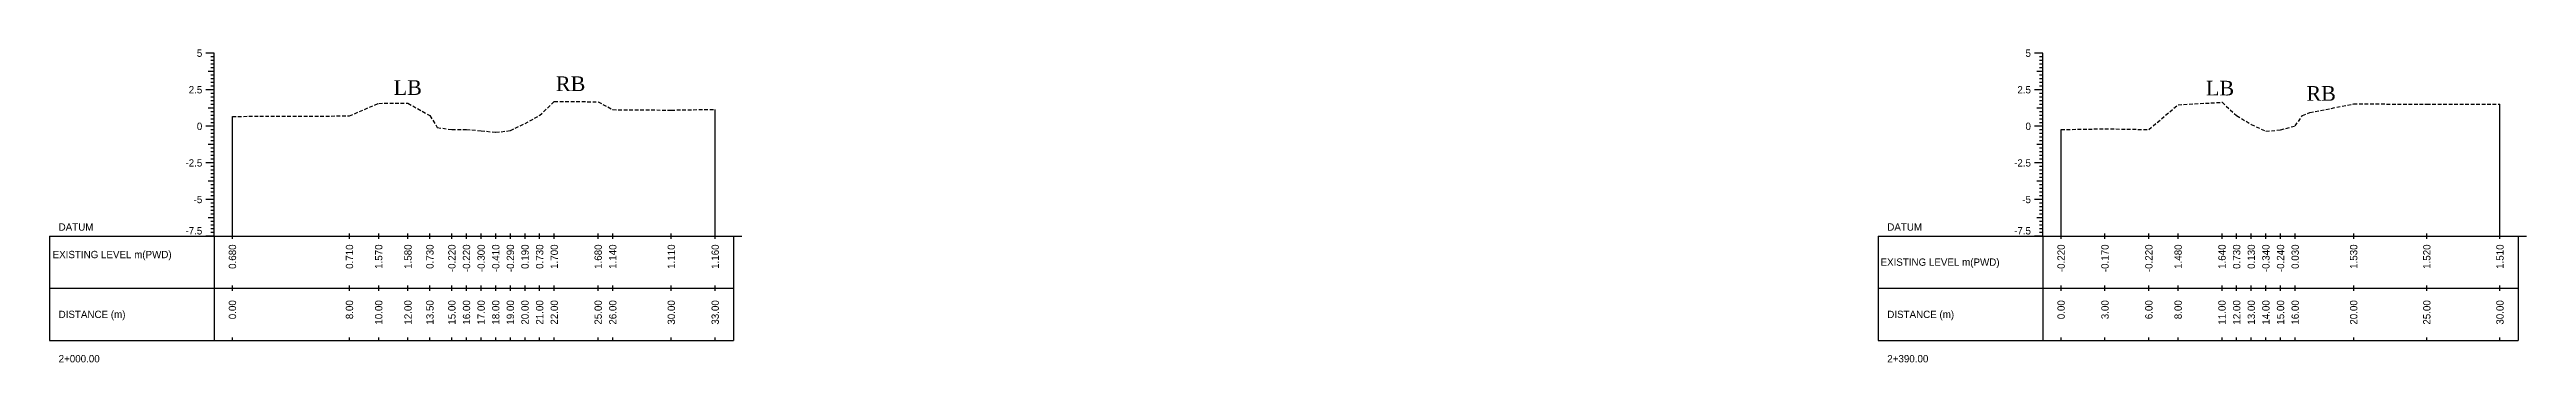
# Model space of a CAD drawing. Header units: inches. Extents: x 4752 to 6808, y -1487 to -426.
# Drawn here: x 5782.6 to 5951.9, y -1108.6 to -1087.2 of the extents above; entities that cross this region are included whole.
import ezdxf
from ezdxf.enums import TextEntityAlignment as Align

# ---------------------------------------------------------------- set-up
doc = ezdxf.new("R2010")
doc.units = ezdxf.units.IN
doc.header["$MEASUREMENT"] = 0
doc.linetypes.add('HIDDEN', pattern=[0.375, 0.25, -0.125])
doc.layers.add('CS_Drawing', color=7, linetype='Continuous')
doc.layers.add('GL', color=3, linetype='HIDDEN')
doc.styles.add('romans', font='romans.shx')

msp = doc.modelspace()

# ---------------------------------------------------------------- linework, layer by layer
at = {"layer": 'CS_Drawing'}
for p, q in [((5793.86, -1087.49), (5793.3, -1087.49)), ((5793.86, -1087.49), (5793.46, -1087.49)), ((5793.86, -1087.49), (5793.63, -1087.49)), ((5793.86, -1087.74), (5793.63, -1087.74)), ((5793.86, -1087.99), (5793.63, -1087.99)), ((5793.86, -1088.24), (5793.63, -1088.24)), ((5793.86, -1088.49), (5793.63, -1088.49)), ((5793.86, -1099.99), (5793.86, -1087.49)), ((5918.86, -1087.49), (5918.3, -1087.49)), ((5918.86, -1087.49), (5918.46, -1087.49)), ((5918.86, -1087.49), (5918.63, -1087.49)), ((5918.86, -1087.74), (5918.63, -1087.74)), ((5918.86, -1087.99), (5918.63, -1087.99)), ((5918.86, -1088.24), (5918.63, -1088.24)), ((5918.86, -1088.49), (5918.63, -1088.49)), ((5918.86, -1099.99), (5918.86, -1087.49)), ((5793.86, -1089.99), (5793.3, -1089.99)), ((5793.86, -1088.74), (5793.46, -1088.74)), ((5793.86, -1089.99), (5793.46, -1089.99)), ((5793.86, -1088.74), (5793.63, -1088.74)), ((5793.86, -1088.99), (5793.63, -1088.99)), ((5793.86, -1089.24), (5793.63, -1089.24)), ((5793.86, -1089.49), (5793.63, -1089.49)), ((5793.86, -1089.74), (5793.63, -1089.74)), ((5793.86, -1089.99), (5793.63, -1089.99)), ((5793.86, -1090.24), (5793.63, -1090.24)), ((5918.86, -1089.99), (5918.3, -1089.99)), ((5918.86, -1088.74), (5918.46, -1088.74)), ((5918.86, -1089.99), (5918.46, -1089.99)), ((5918.86, -1088.74), (5918.63, -1088.74)), ((5918.86, -1088.99), (5918.63, -1088.99)), ((5918.86, -1089.24), (5918.63, -1089.24)), ((5918.86, -1089.49), (5918.63, -1089.49)), ((5918.86, -1089.74), (5918.63, -1089.74)), ((5918.86, -1089.99), (5918.63, -1089.99)), ((5918.86, -1090.24), (5918.63, -1090.24)), ((5793.86, -1091.24), (5793.46, -1091.24)), ((5793.86, -1090.49), (5793.63, -1090.49)), ((5793.86, -1090.74), (5793.63, -1090.74)), ((5793.86, -1090.99), (5793.63, -1090.99)), ((5793.86, -1091.24), (5793.63, -1091.24)), ((5793.86, -1091.49), (5793.63, -1091.49)), ((5793.86, -1091.74), (5793.63, -1091.74)), ((5793.86, -1091.99), (5793.63, -1091.99)), ((5795.11, -1099.99), (5795.11, -1091.81)), ((5828.11, -1099.99), (5828.11, -1091.33)), ((5918.86, -1091.24), (5918.46, -1091.24)), ((5918.86, -1090.49), (5918.63, -1090.49)), ((5918.86, -1090.74), (5918.63, -1090.74)), ((5918.86, -1090.99), (5918.63, -1090.99)), ((5918.86, -1091.24), (5918.63, -1091.24)), ((5918.86, -1091.49), (5918.63, -1091.49)), ((5918.86, -1091.74), (5918.63, -1091.74)), ((5918.86, -1091.99), (5918.63, -1091.99)), ((5950.11, -1099.99), (5950.11, -1090.98)), ((5793.86, -1092.49), (5793.3, -1092.49)), ((5793.86, -1092.49), (5793.46, -1092.49)), ((5793.86, -1093.74), (5793.46, -1093.74)), ((5793.86, -1092.24), (5793.63, -1092.24)), ((5793.86, -1092.49), (5793.63, -1092.49)), ((5793.86, -1092.74), (5793.63, -1092.74)), ((5793.86, -1092.99), (5793.63, -1092.99)), ((5793.86, -1093.24), (5793.63, -1093.24)), ((5793.86, -1093.49), (5793.63, -1093.49)), ((5793.86, -1093.74), (5793.63, -1093.74)), ((5918.86, -1092.49), (5918.3, -1092.49)), ((5918.86, -1092.49), (5918.46, -1092.49)), ((5918.86, -1093.74), (5918.46, -1093.74)), ((5918.86, -1092.24), (5918.63, -1092.24)), ((5918.86, -1092.49), (5918.63, -1092.49)), ((5918.86, -1092.74), (5918.63, -1092.74)), ((5918.86, -1092.99), (5918.63, -1092.99)), ((5918.86, -1093.24), (5918.63, -1093.24)), ((5918.86, -1093.49), (5918.63, -1093.49)), ((5918.86, -1093.74), (5918.63, -1093.74)), ((5920.11, -1099.99), (5920.11, -1092.71)), ((5793.86, -1094.99), (5793.3, -1094.99)), ((5793.86, -1094.99), (5793.46, -1094.99)), ((5793.86, -1093.99), (5793.63, -1093.99)), ((5793.86, -1094.24), (5793.63, -1094.24)), ((5793.86, -1094.49), (5793.63, -1094.49)), ((5793.86, -1094.74), (5793.63, -1094.74)), ((5793.86, -1094.99), (5793.63, -1094.99)), ((5793.86, -1095.24), (5793.63, -1095.24)), ((5918.86, -1094.99), (5918.3, -1094.99)), ((5918.86, -1094.99), (5918.46, -1094.99)), ((5918.86, -1093.99), (5918.63, -1093.99)), ((5918.86, -1094.24), (5918.63, -1094.24)), ((5918.86, -1094.49), (5918.63, -1094.49)), ((5918.86, -1094.74), (5918.63, -1094.74)), ((5918.86, -1094.99), (5918.63, -1094.99)), ((5918.86, -1095.24), (5918.63, -1095.24)), ((5793.86, -1096.24), (5793.46, -1096.24)), ((5793.86, -1095.49), (5793.63, -1095.49)), ((5793.86, -1095.74), (5793.63, -1095.74)), ((5793.86, -1095.99), (5793.63, -1095.99)), ((5793.86, -1096.24), (5793.63, -1096.24)), ((5793.86, -1096.49), (5793.63, -1096.49)), ((5793.86, -1096.74), (5793.63, -1096.74)), ((5793.86, -1096.99), (5793.63, -1096.99)), ((5918.86, -1096.24), (5918.46, -1096.24)), ((5918.86, -1095.49), (5918.63, -1095.49)), ((5918.86, -1095.74), (5918.63, -1095.74)), ((5918.86, -1095.99), (5918.63, -1095.99)), ((5918.86, -1096.24), (5918.63, -1096.24)), ((5918.86, -1096.49), (5918.63, -1096.49)), ((5918.86, -1096.74), (5918.63, -1096.74)), ((5918.86, -1096.99), (5918.63, -1096.99)), ((5793.86, -1097.49), (5793.3, -1097.49)), ((5793.86, -1097.49), (5793.46, -1097.49)), ((5793.86, -1098.74), (5793.46, -1098.74)), ((5793.86, -1097.24), (5793.63, -1097.24)), ((5793.86, -1097.49), (5793.63, -1097.49)), ((5793.86, -1097.74), (5793.63, -1097.74)), ((5793.86, -1097.99), (5793.63, -1097.99)), ((5793.86, -1098.24), (5793.63, -1098.24)), ((5793.86, -1098.49), (5793.63, -1098.49)), ((5793.86, -1098.74), (5793.63, -1098.74)), ((5918.86, -1097.49), (5918.3, -1097.49)), ((5918.86, -1097.49), (5918.46, -1097.49)), ((5918.86, -1098.74), (5918.46, -1098.74)), ((5918.86, -1097.24), (5918.63, -1097.24)), ((5918.86, -1097.49), (5918.63, -1097.49)), ((5918.86, -1097.74), (5918.63, -1097.74)), ((5918.86, -1097.99), (5918.63, -1097.99)), ((5918.86, -1098.24), (5918.63, -1098.24)), ((5918.86, -1098.49), (5918.63, -1098.49)), ((5918.86, -1098.74), (5918.63, -1098.74)), ((5782.61, -1099.99), (5793.86, -1099.99)), ((5782.61, -1099.99), (5782.61, -1107.12)), ((5793.86, -1099.99), (5793.3, -1099.99)), ((5793.86, -1099.99), (5793.46, -1099.99)), ((5793.86, -1098.99), (5793.63, -1098.99)), ((5793.86, -1099.24), (5793.63, -1099.24)), ((5793.86, -1099.49), (5793.63, -1099.49)), ((5793.86, -1099.74), (5793.63, -1099.74)), ((5793.86, -1099.99), (5793.63, -1099.99)), ((5793.86, -1099.99), (5829.36, -1099.99)), ((5793.86, -1099.99), (5793.86, -1107.12)), ((5795.11, -1100.18), (5795.11, -1099.81)), ((5803.11, -1100.18), (5803.11, -1099.81)), ((5805.11, -1100.18), (5805.11, -1099.81)), ((5807.11, -1100.18), (5807.11, -1099.81)), ((5808.61, -1100.18), (5808.61, -1099.81)), ((5810.11, -1100.18), (5810.11, -1099.81)), ((5811.11, -1100.18), (5811.11, -1099.81)), ((5812.11, -1100.18), (5812.11, -1099.81)), ((5813.11, -1100.18), (5813.11, -1099.81)), ((5814.11, -1100.18), (5814.11, -1099.81)), ((5815.11, -1100.18), (5815.11, -1099.81)), ((5816.11, -1100.18), (5816.11, -1099.81)), ((5817.11, -1100.18), (5817.11, -1099.81)), ((5820.11, -1100.18), (5820.11, -1099.81)), ((5821.11, -1100.18), (5821.11, -1099.81)), ((5825.11, -1100.18), (5825.11, -1099.81)), ((5828.11, -1100.18), (5828.11, -1099.81)), ((5829.36, -1099.99), (5829.92, -1099.99)), ((5829.36, -1099.99), (5829.75, -1099.99)), ((5829.36, -1099.99), (5829.58, -1099.99)), ((5829.36, -1099.99), (5829.36, -1107.12)), ((5907.61, -1099.99), (5918.86, -1099.99)), ((5907.61, -1099.99), (5907.61, -1107.12)), ((5918.86, -1099.99), (5918.3, -1099.99)), ((5918.86, -1099.99), (5918.46, -1099.99)), ((5918.86, -1098.99), (5918.63, -1098.99)), ((5918.86, -1099.24), (5918.63, -1099.24)), ((5918.86, -1099.49), (5918.63, -1099.49)), ((5918.86, -1099.74), (5918.63, -1099.74)), ((5918.86, -1099.99), (5918.63, -1099.99)), ((5918.86, -1099.99), (5951.36, -1099.99)), ((5918.86, -1099.99), (5918.86, -1107.12)), ((5920.11, -1100.18), (5920.11, -1099.81)), ((5923.11, -1100.18), (5923.11, -1099.81)), ((5926.11, -1100.18), (5926.11, -1099.81)), ((5928.11, -1100.18), (5928.11, -1099.81)), ((5931.11, -1100.18), (5931.11, -1099.81)), ((5932.11, -1100.18), (5932.11, -1099.81)), ((5933.11, -1100.18), (5933.11, -1099.81)), ((5934.11, -1100.18), (5934.11, -1099.81)), ((5935.11, -1100.18), (5935.11, -1099.81)), ((5936.11, -1100.18), (5936.11, -1099.81)), ((5940.11, -1100.18), (5940.11, -1099.81)), ((5945.11, -1100.18), (5945.11, -1099.81)), ((5950.11, -1100.18), (5950.11, -1099.81)), ((5951.36, -1099.99), (5951.92, -1099.99)), ((5951.36, -1099.99), (5951.75, -1099.99)), ((5951.36, -1099.99), (5951.58, -1099.99)), ((5951.36, -1099.99), (5951.36, -1107.12)), ((5782.61, -1103.56), (5793.86, -1103.56)), ((5793.86, -1103.56), (5829.36, -1103.56)), ((5793.86, -1103.56), (5829.36, -1103.56)), ((5795.11, -1103.74), (5795.11, -1103.37)), ((5803.11, -1103.74), (5803.11, -1103.37)), ((5805.11, -1103.74), (5805.11, -1103.37)), ((5807.11, -1103.74), (5807.11, -1103.37)), ((5808.61, -1103.74), (5808.61, -1103.37)), ((5810.11, -1103.74), (5810.11, -1103.37)), ((5811.11, -1103.74), (5811.11, -1103.37)), ((5812.11, -1103.74), (5812.11, -1103.37)), ((5813.11, -1103.74), (5813.11, -1103.37)), ((5814.11, -1103.74), (5814.11, -1103.37)), ((5815.11, -1103.74), (5815.11, -1103.37)), ((5816.11, -1103.74), (5816.11, -1103.37)), ((5817.11, -1103.74), (5817.11, -1103.37)), ((5820.11, -1103.74), (5820.11, -1103.37)), ((5821.11, -1103.74), (5821.11, -1103.37)), ((5825.11, -1103.74), (5825.11, -1103.37)), ((5828.11, -1103.74), (5828.11, -1103.37)), ((5907.61, -1103.56), (5918.86, -1103.56)), ((5918.86, -1103.56), (5951.36, -1103.56)), ((5918.86, -1103.56), (5951.36, -1103.56)), ((5920.11, -1103.74), (5920.11, -1103.37)), ((5923.11, -1103.74), (5923.11, -1103.37)), ((5926.11, -1103.74), (5926.11, -1103.37)), ((5928.11, -1103.74), (5928.11, -1103.37)), ((5931.11, -1103.74), (5931.11, -1103.37)), ((5932.11, -1103.74), (5932.11, -1103.37)), ((5933.11, -1103.74), (5933.11, -1103.37)), ((5934.11, -1103.74), (5934.11, -1103.37)), ((5935.11, -1103.74), (5935.11, -1103.37)), ((5936.11, -1103.74), (5936.11, -1103.37)), ((5940.11, -1103.74), (5940.11, -1103.37)), ((5945.11, -1103.74), (5945.11, -1103.37)), ((5950.11, -1103.74), (5950.11, -1103.37)), ((5782.61, -1107.12), (5793.86, -1107.12)), ((5793.86, -1107.12), (5829.36, -1107.12)), ((5795.11, -1107.12), (5795.11, -1106.93)), ((5803.11, -1107.12), (5803.11, -1106.93)), ((5805.11, -1107.12), (5805.11, -1106.93)), ((5807.11, -1107.12), (5807.11, -1106.93)), ((5808.61, -1107.12), (5808.61, -1106.93)), ((5810.11, -1107.12), (5810.11, -1106.93)), ((5811.11, -1107.12), (5811.11, -1106.93)), ((5812.11, -1107.12), (5812.11, -1106.93)), ((5813.11, -1107.12), (5813.11, -1106.93)), ((5814.11, -1107.12), (5814.11, -1106.93)), ((5815.11, -1107.12), (5815.11, -1106.93)), ((5816.11, -1107.12), (5816.11, -1106.93)), ((5817.11, -1107.12), (5817.11, -1106.93)), ((5820.11, -1107.12), (5820.11, -1106.93)), ((5821.11, -1107.12), (5821.11, -1106.93)), ((5825.11, -1107.12), (5825.11, -1106.93)), ((5828.11, -1107.12), (5828.11, -1106.93)), ((5907.61, -1107.12), (5918.86, -1107.12)), ((5918.86, -1107.12), (5951.36, -1107.12)), ((5920.11, -1107.12), (5920.11, -1106.93)), ((5923.11, -1107.12), (5923.11, -1106.93)), ((5926.11, -1107.12), (5926.11, -1106.93)), ((5928.11, -1107.12), (5928.11, -1106.93)), ((5931.11, -1107.12), (5931.11, -1106.93)), ((5932.11, -1107.12), (5932.11, -1106.93)), ((5933.11, -1107.12), (5933.11, -1106.93)), ((5934.11, -1107.12), (5934.11, -1106.93)), ((5935.11, -1107.12), (5935.11, -1106.93)), ((5936.11, -1107.12), (5936.11, -1106.93)), ((5940.11, -1107.12), (5940.11, -1106.93)), ((5945.11, -1107.12), (5945.11, -1106.93)), ((5950.11, -1107.12), (5950.11, -1106.93))]:
    msp.add_line(p, q, dxfattribs=at)
at = {"layer": 'GL'}
for points in [[(5795.11, -1091.81), (5803.11, -1091.78), (5805.11, -1090.92), (5807.11, -1090.91), (5808.61, -1091.76), (5809.11, -1092.57), (5810.11, -1092.71), (5811.11, -1092.71), (5812.11, -1092.79), (5813.11, -1092.9), (5814.11, -1092.78), (5815.11, -1092.3), (5816.11, -1091.76), (5817.11, -1090.79), (5820.11, -1090.81), (5821.11, -1091.35), (5825.11, -1091.38), (5828.11, -1091.33)], [(5920.11, -1092.71), (5923.11, -1092.66), (5926.11, -1092.71), (5928.11, -1091.01), (5931.11, -1090.85), (5932.11, -1091.76), (5933.11, -1092.36), (5934.11, -1092.83), (5935.11, -1092.73), (5936.11, -1092.46), (5936.61, -1091.76), (5937.11, -1091.55), (5940.11, -1090.96), (5945.11, -1090.97), (5950.11, -1090.98)]]:
    msp.add_lwpolyline(points, dxfattribs=at)

# ---------------------------------------------------------------- texts
at = {"char_height": 1, "width": 325.847, "attachment_point": 1, "style": 'romans'}
for s, insert in [('{\\fTimes New Roman|b0|i0|c0|p18;LB}', (5806.13, -1089.34)), ('\\pi-1,l1;{\\fTimes New Roman|b0|i0|c0|p18;RB}', (5817.22, -1089.08)), ('{\\fTimes New Roman|b0|i0|c0|p18;LB}', (5930.01, -1089.38)), ('\\pi-1,l1;{\\fTimes New Roman|b0|i0|c0|p18;RB}', (5936.88, -1089.74))]:
    msp.add_mtext(s, dxfattribs=dict(at, insert=insert))
at = {"layer": 'CS_Drawing'}
for s, p in [('5', (5793.05, -1087.49)), ('5', (5918.05, -1087.49)), ('2.5', (5793.05, -1089.99)), ('2.5', (5918.05, -1089.99)), ('0', (5793.05, -1092.49)), ('0', (5918.05, -1092.49)), ('-2.5', (5793.05, -1094.99)), ('-2.5', (5918.05, -1094.99)), ('-5', (5793.05, -1097.49)), ('-5', (5918.05, -1097.49))]:
    msp.add_text(s, height=0.5, dxfattribs=at).set_placement(p, align=Align.MIDDLE_RIGHT)
for s, p in [('DATUM', (5783.23, -1099.37)), ('DATUM', (5908.23, -1099.37)), ('EXISTING LEVEL m(PWD)', (5782.82, -1101.25)), ('EXISTING LEVEL m(PWD)', (5907.77, -1101.77)), ('DISTANCE (m)', (5783.23, -1105.34)), ('DISTANCE (m)', (5908.23, -1105.34)), ('2+000.00', (5783.23, -1108.37)), ('2+390.00', (5908.23, -1108.37))]:
    msp.add_text(s, height=0.5, dxfattribs=at).set_placement(p, align=Align.MIDDLE_LEFT)
for p in [(5793.05, -1099.88), (5918.05, -1099.88)]:
    msp.add_text('-7.5', height=0.5, dxfattribs=at).set_placement(p, align=Align.RIGHT)
for s, p in [('0.680', (5795.11, -1100.56)), ('0.710', (5803.11, -1100.56)), ('1.570', (5805.11, -1100.56)), ('1.580', (5807.11, -1100.56)), ('0.730', (5808.61, -1100.56)), ('-0.220', (5810.11, -1100.56)), ('-0.220', (5811.11, -1100.56)), ('-0.300', (5812.11, -1100.56)), ('-0.410', (5813.11, -1100.56)), ('-0.290', (5814.11, -1100.56)), ('0.190', (5815.11, -1100.56)), ('0.730', (5816.11, -1100.56)), ('1.700', (5817.11, -1100.56)), ('1.680', (5820.11, -1100.56)), ('1.140', (5821.11, -1100.56)), ('1.110', (5825.11, -1100.56)), ('1.160', (5828.11, -1100.56)), ('-0.220', (5920.11, -1100.56)), ('-0.170', (5923.11, -1100.56)), ('-0.220', (5926.11, -1100.56)), ('1.480', (5928.11, -1100.56)), ('1.640', (5931.11, -1100.56)), ('0.730', (5932.11, -1100.56)), ('0.130', (5933.11, -1100.56)), ('-0.340', (5934.11, -1100.56)), ('-0.240', (5935.11, -1100.56)), ('0.030', (5936.11, -1100.56)), ('1.530', (5940.11, -1100.56)), ('1.520', (5945.11, -1100.56)), ('1.510', (5950.11, -1100.56)), ('0.00', (5795.11, -1104.37)), ('8.00', (5803.11, -1104.37)), ('10.00', (5805.11, -1104.37)), ('12.00', (5807.11, -1104.37)), ('13.50', (5808.61, -1104.37)), ('15.00', (5810.11, -1104.37)), ('16.00', (5811.11, -1104.37)), ('17.00', (5812.11, -1104.37)), ('18.00', (5813.11, -1104.37)), ('19.00', (5814.11, -1104.37)), ('20.00', (5815.11, -1104.37)), ('21.00', (5816.11, -1104.37)), ('22.00', (5817.11, -1104.37)), ('25.00', (5820.11, -1104.37)), ('26.00', (5821.11, -1104.37)), ('30.00', (5825.11, -1104.37)), ('33.00', (5828.11, -1104.37)), ('0.00', (5920.11, -1104.37)), ('3.00', (5923.11, -1104.37)), ('6.00', (5926.11, -1104.37)), ('8.00', (5928.11, -1104.37)), ('11.00', (5931.11, -1104.37)), ('12.00', (5932.11, -1104.37)), ('13.00', (5933.11, -1104.37)), ('14.00', (5934.11, -1104.37)), ('15.00', (5935.11, -1104.37)), ('16.00', (5936.11, -1104.37)), ('20.00', (5940.11, -1104.37)), ('25.00', (5945.11, -1104.37)), ('30.00', (5950.11, -1104.37))]:
    msp.add_text(s, height=0.5, rotation=90, dxfattribs=at).set_placement(p, align=Align.MIDDLE_RIGHT)

doc.saveas('drawing.dxf')
